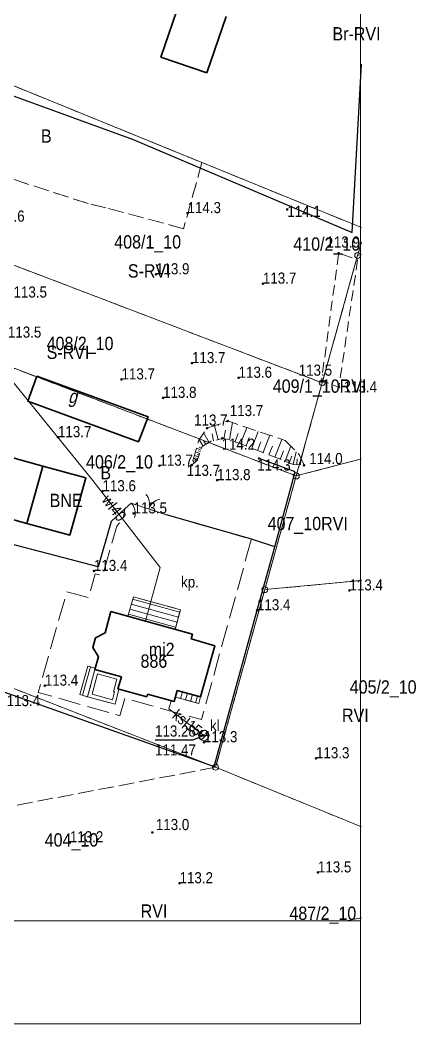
# Model space of a CAD drawing. Extents: x 6512885 to 6513481, y 5959590 to 5960000.
# Drawn here: x 6513427 to 6513480.5, y 5959590.2 to 5959725.7 of the extents above; entities that cross this region are included whole.
import ezdxf
from ezdxf.enums import TextEntityAlignment as Align

# ---------------------------------------------------------------- set-up
doc = ezdxf.new("R2010")
doc.units = 0
doc.header["$MEASUREMENT"] = 0
for name, pattern in [('217-1000', [2.8, 2.1, -0.7]), ('218-1000', [1.4, 0.7, -0.7]), ('219-1000', [0]), ('ktok02-1000', [0]), ('ktok04-1000', [0]), ('mz1.4_0.7', [2.1, 1.4, -0.7]), ('mz1.8_0.7', [2.5, 1.8, -0.7]), ('mz3.0_1.0', [4, 3, -1])]:
    doc.linetypes.add(name, pattern=pattern)
doc.layers.get('0').update_dxf_attribs({"color": 2, "linetype": 'CONTINUOUS', "lineweight": 5})
for name, color, linetype in [('000 Inne (niezydentyfikowane)', 7, 'CONTINUOUS'), ('202-Punkt graniczny stabilizowany trwale', 7, 'CONTINUOUS'), ('210-Oznaczenie użytku', 7, 'CONTINUOUS'), ('211-Nr działki', 7, 'CONTINUOUS'), ('217-Granica konturu klasyfikcyjnego', 7, 'CONTINUOUS'), ('218-Granica użytku', 7, 'CONTINUOUS'), ('219-Linia granicy', 7, 'CONTINUOUS'), ('312-Budynek (powierzchnia)', 7, 'CONTINUOUS'), ('312-Numer ewidencyjny budynku', 7, 'CONTINUOUS'), ('312-Numer ewidencyjny budynku-Atr124', 7, 'CONTINUOUS'), ('352-schody (powierzchnia)', 7, 'CONTINUOUS'), ('996-Tekst dodatkowy mały', 7, 'CONTINUOUS'), ('brama (linia)', 7, 'CONTINUOUS'), ('brama (linia) - symbol', 7, 'CONTINUOUS'), ('furtka (linia)', 7, 'CONTINUOUS'), ('furtka (linia) - symbol', 7, 'CONTINUOUS'), ('ogrodzenie trwałe (linia)', 7, 'CONTINUOUS'), ('osadnik kanalizacji lokalnej (dół Chambeau) (punkt)', 7, 'CONTINUOUS'), ('osadnik kanalizacji lokalnej (dół Chambeau) (punkt)-Atr17', 7, 'CONTINUOUS'), ('plac (powierzchnia)', 7, 'CONTINUOUS'), ('plac (powierzchnia)-Atr17', 7, 'CONTINUOUS'), ('przewód kanalizacyjny (linia)', 7, 'CONTINUOUS'), ('przewód kanalizacyjny (linia)-Atr1', 7, 'CONTINUOUS'), ('przewód wodociągowy (linia)', 7, 'CONTINUOUS'), ('przewód wodociągowy (linia)-Atr1', 7, 'CONTINUOUS'), ('punkt o określonej wysokości (sieć kanalizacyjna)', 7, 'CONTINUOUS'), ('punkt o określonej wysokości (sieć kanalizacyjna)-Atr2', 7, 'CONTINUOUS'), ('punkt o określonej wysokości (sieć kanalizacyjna)-Atr3', 7, 'CONTINUOUS'), ('punkt wysokościowy naturalny', 7, 'CONTINUOUS'), ('punkt wysokościowy naturalny-Atr2', 7, 'CONTINUOUS'), ('Ramki i opis wydruku', 7, 'CONTINUOUS'), ('skarpa nieumocniona (powierzchnia)', 7, 'CONTINUOUS'), ('taras (powierzchnia)', 7, 'CONTINUOUS'), ('zadrzewienie (powierzchnia)', 7, 'CONTINUOUS')]:
    doc.layers.add(name, color=color, linetype=linetype)
doc.styles.get("Standard").update_dxf_attribs({"font": 'txt', "width": 0.75})
doc.linetypes.add('902-1000', pattern='A,5,0,[1,ksztalty.shx,S=1,R=0,X=0,Y=0],5', length=10)

# ---------------------------------------------------------------- blocks, each defined once
blk = doc.blocks.new('PW01')
at = {"linetype": 'Continuous', "lineweight": 13}
h = blk.add_hatch(color=0, dxfattribs=at)
edge = h.paths.add_edge_path()
edge.add_arc((0, 0), 0.18, 0, 360)
blk = doc.blocks.new('US07')
at = {"color": 0, "linetype": 'Continuous', "lineweight": 13}
blk.add_line((-0.7, 0), (0.7, 0), dxfattribs=at)
blk.add_circle((0, 0), 0.7, dxfattribs=at)
blk = doc.blocks.new('OK02')
at = {"color": 0, "linetype": 'Continuous', "lineweight": 0}
for centre, start, end in [((-2, 0), 0, 60), ((2, 0), 120, 180)]:
    blk.add_arc(centre, 2, start, end, dxfattribs=at)
blk = doc.blocks.new('OK04')
at = {"color": 0, "linetype": 'Continuous', "lineweight": 0}
blk.add_arc((2, 0), 2, 120, 180, dxfattribs=at)
blk = doc.blocks.new('202')
at = {"color": 0, "linetype": 'Continuous', "lineweight": 0}
blk.add_circle((0, 0), 0.4, dxfattribs=at)

msp = doc.modelspace()

# ---------------------------------------------------------------- linework, layer by layer
at = {"layer": '000 Inne (niezydentyfikowane)', "color": 7, "linetype": 'Continuous', "lineweight": 13}
for p, q in [((6513453.78, 5959669.09), (6513453.26, 5959670.95)), ((6513455.31, 5959669.07), (6513455.7, 5959671.37)), ((6513456.78, 5959668.51), (6513457.63, 5959670.71)), ((6513452.52, 5959668.69), (6513451.8, 5959669.95)), ((6513453.12, 5959668.91), (6513452.93, 5959669.85)), ((6513454.54, 5959669.2), (6513454.74, 5959670.37)), ((6513456.04, 5959668.8), (6513456.46, 5959669.88)), ((6513457.53, 5959668.22), (6513457.96, 5959669.34)), ((6513458.29, 5959667.92), (6513459.17, 5959670.19)), ((6513459.84, 5959667.32), (6513460.75, 5959669.66)), ((6513451.43, 5959667.7), (6513450.83, 5959667.9)), ((6513451.69, 5959668.22), (6513451.19, 5959669.08)), ((6513451.51, 5959667.93), (6513451.2, 5959668.04)), ((6513452.07, 5959668.43), (6513451.77, 5959668.95)), ((6513459.06, 5959667.62), (6513459.51, 5959668.77)), ((6513460.63, 5959667.01), (6513461.09, 5959668.2)), ((6513461.42, 5959666.7), (6513462.36, 5959669.11)), ((6513462.8, 5959666.16), (6513463.58, 5959668.17)), ((6513450.95, 5959666.27), (6513450.46, 5959666.59)), ((6513451.11, 5959666.74), (6513450.55, 5959666.93)), ((6513451.27, 5959667.22), (6513450.69, 5959667.41)), ((6513451.03, 5959666.5), (6513450.76, 5959666.6)), ((6513451.19, 5959666.98), (6513450.9, 5959667.08)), ((6513451.35, 5959667.46), (6513451.05, 5959667.56)), ((6513462.15, 5959666.41), (6513462.6, 5959667.56)), ((6513463.37, 5959665.94), (6513463.71, 5959666.82)), ((6513463.9, 5959665.74), (6513464.31, 5959667.44)), ((6513464.87, 5959665.65), (6513464.95, 5959666.55)), ((6513450.37, 5959665.79), (6513450.32, 5959665.85)), ((6513450.56, 5959665.94), (6513450.35, 5959666.21)), ((6513450.76, 5959666.1), (6513450.6, 5959666.3)), ((6513464.4, 5959665.69), (6513464.46, 5959666.46))]:
    msp.add_line(p, q, dxfattribs=at)
at = {"layer": '217-Granica konturu klasyfikcyjnego', "color": 3, "linetype": '217-1000', "lineweight": 13, "flags": 128}
for points in [[(6513412.71, 5959722.3), (6513451.57, 5959706.48)], [(6513436.17, 5959700.94), (6513406.88, 5959710.45)], [(6513451.57, 5959706.48), (6513449.08, 5959697.55)], [(6513473.12, 5959697.709), (6513451.57, 5959706.48)], [(6513405.33, 5959700.55), (6513467.82, 5959676.74)], [(6513438.59, 5959700.37), (6513436.17, 5959700.94)], [(6513449.08, 5959697.55), (6513438.59, 5959700.37)], [(6513472.62, 5959693.94), (6513473.12, 5959695.743)], [(6513467.82, 5959676.74), (6513472.62, 5959693.94)], [(6513472.62, 5959693.94), (6513473.12, 5959694.053)], [(6513413.89, 5959683.39), (6513464.32, 5959664.17)], [(6513467.82, 5959676.74), (6513464.32, 5959664.17)], [(6513473.12, 5959666.477), (6513464.32, 5959664.17)], [(6513464.32, 5959664.17), (6513460.06, 5959648.82)], [(6513473.12, 5959650.062), (6513460.06, 5959648.82)], [(6513460.06, 5959648.82), (6513453.41, 5959624.84)], [(6513453.41, 5959624.84), (6513404.55, 5959615.53)], [(6513473.12, 5959616.8), (6513453.41, 5959624.84)], [(6513471.047, 5959604.09), (6513473.12, 5959604.524)]]:
    msp.add_lwpolyline(points, dxfattribs=at)
at = {"layer": '218-Granica użytku', "color": 3, "linetype": '218-1000', "lineweight": 13, "flags": 128}
for points in [[(6513451.57, 5959706.48), (6513412.71, 5959722.3)], [(6513436.17, 5959700.94), (6513406.88, 5959710.45)], [(6513451.57, 5959706.48), (6513449.08, 5959697.55)], [(6513473.12, 5959697.709), (6513451.57, 5959706.48)], [(6513405.33, 5959700.55), (6513467.82, 5959676.74)], [(6513438.59, 5959700.37), (6513436.17, 5959700.94)], [(6513449.08, 5959697.55), (6513438.59, 5959700.37)], [(6513472.62, 5959693.94), (6513473.12, 5959695.743)], [(6513467.82, 5959676.74), (6513472.62, 5959693.94)], [(6513472.62, 5959693.94), (6513473.12, 5959694.053)], [(6513413.89, 5959683.39), (6513464.32, 5959664.17)], [(6513467.82, 5959676.74), (6513464.32, 5959664.17)], [(6513473.12, 5959666.477), (6513464.32, 5959664.17)], [(6513464.32, 5959664.17), (6513460.06, 5959648.82)], [(6513473.12, 5959650.062), (6513460.06, 5959648.82)], [(6513460.06, 5959648.82), (6513453.41, 5959624.84)], [(6513453.41, 5959624.84), (6513403.33, 5959644.33)], [(6513453.41, 5959624.84), (6513404.55, 5959615.53)], [(6513473.12, 5959616.8), (6513453.41, 5959624.84)], [(6513471.047, 5959604.09), (6513473.12, 5959604.524)]]:
    msp.add_lwpolyline(points, dxfattribs=at)
at = {"layer": '219-Linia granicy', "color": 7, "linetype": '219-1000', "lineweight": 13, "flags": 128}
for points in [[(6513412.71, 5959722.3), (6513473.12, 5959697.709)], [(6513405.33, 5959700.55), (6513467.82, 5959676.74)], [(6513472.62, 5959693.94), (6513473.12, 5959695.743)], [(6513467.82, 5959676.74), (6513472.62, 5959693.94)], [(6513473.12, 5959694.053), (6513472.62, 5959693.94)], [(6513413.89, 5959683.39), (6513464.32, 5959664.17)], [(6513464.32, 5959664.17), (6513467.82, 5959676.74)], [(6513473.12, 5959666.477), (6513464.32, 5959664.17)], [(6513460.06, 5959648.82), (6513464.32, 5959664.17)], [(6513460.06, 5959648.82), (6513473.12, 5959650.06)], [(6513453.41, 5959624.84), (6513460.06, 5959648.82)], [(6513453.41, 5959624.84), (6513403.33, 5959644.33)], [(6513473.12, 5959616.8), (6513453.41, 5959624.84)], [(6513471.047, 5959604.09), (6513473.12, 5959604.524)]]:
    msp.add_lwpolyline(points, dxfattribs=at)
at = {"layer": '312-Budynek (powierzchnia)', "color": 7, "linetype": 'Continuous', "lineweight": 35, "flags": 128}
for points in [[(6513446.01, 5959720.72), (6513452.54, 5959739.8)], [(6513454.84, 5959726.2), (6513452.24, 5959718.59)], [(6513452.24, 5959718.59), (6513446.01, 5959720.72)], [(6513417.56, 5959668.97), (6513430.05, 5959665.47)], [(6513430.05, 5959665.47), (6513427.88, 5959657.77)], [(6513427.88, 5959657.77), (6513414.4, 5959661.47)], [(6513438.46, 5959642.97), (6513439.25, 5959645.86)], [(6513439.25, 5959645.86), (6513450.28, 5959642.81)], [(6513436.8, 5959641.03), (6513437.18, 5959642.33)], [(6513437.18, 5959642.33), (6513438.46, 5959642.97)], [(6513450.28, 5959642.81), (6513450.1, 5959642.16)], [(6513450.1, 5959642.16), (6513453.29, 5959641.23)], [(6513437.56, 5959639.73), (6513436.8, 5959641.03)], [(6513453.29, 5959641.23), (6513451.39, 5959634.34)], [(6513437.09, 5959638.06), (6513437.56, 5959639.73)], [(6513440.67, 5959637.06), (6513437.09, 5959638.06)], [(6513440.21, 5959635.42), (6513440.67, 5959637.06)], [(6513444.11, 5959634.33), (6513440.21, 5959635.42)], [(6513444.22, 5959634.7), (6513444.11, 5959634.33)], [(6513447.79, 5959633.7), (6513444.22, 5959634.7)], [(6513448.21, 5959635.22), (6513447.79, 5959633.7)], [(6513451.39, 5959634.34), (6513448.21, 5959635.22)]]:
    msp.add_lwpolyline(points, dxfattribs=at)
for points in [[(6513429.26, 5959677.63), (6513444.29, 5959672.17), (6513442.97, 5959668.78), (6513428.01, 5959674.28)], [(6513430.05, 5959665.47), (6513435.86, 5959663.91), (6513433.69, 5959656.18), (6513427.88, 5959657.77)]]:
    msp.add_lwpolyline(points, close=True, dxfattribs=at)
at = {"layer": '352-schody (powierzchnia)', "color": 7, "linetype": 'Continuous', "lineweight": 18, "flags": 128}
for points in [[(6513448.66, 5959646.1), (6513447.93, 5959643.46), (6513441.56, 5959645.22), (6513442.29, 5959647.86)], [(6513448.66, 5959646.1), (6513447.93, 5959643.46), (6513441.56, 5959645.22), (6513442.29, 5959647.86)], [(6513437.13, 5959638.21), (6513437.09, 5959638.06), (6513436.1, 5959634.37), (6513435.07, 5959634.66), (6513436.15, 5959638.49)], [(6513437.13, 5959638.21), (6513437.09, 5959638.06), (6513436.1, 5959634.37), (6513435.07, 5959634.66), (6513436.15, 5959638.49)], [(6513448.59, 5959635.11), (6513451.39, 5959634.34), (6513451.14, 5959633.43), (6513448.34, 5959634.2), (6513447.95, 5959634.3), (6513448.21, 5959635.22)], [(6513448.59, 5959635.11), (6513451.39, 5959634.34), (6513451.14, 5959633.43), (6513448.34, 5959634.2), (6513447.95, 5959634.3), (6513448.21, 5959635.22)]]:
    msp.add_lwpolyline(points, close=True, dxfattribs=at)
for points in [[(6513442.197, 5959647.523), (6513448.566, 5959645.761)], [(6513441.824, 5959646.173), (6513448.193, 5959644.412)], [(6513442.01, 5959646.848), (6513448.38, 5959645.087)], [(6513441.637, 5959645.499), (6513448.007, 5959643.737)], [(6513435.407, 5959634.565), (6513436.485, 5959638.394)], [(6513436.081, 5959634.375), (6513436.521, 5959635.941)], [(6513448.677, 5959634.107), (6513448.928, 5959635.017)], [(6513449.352, 5959633.922), (6513449.603, 5959634.832)], [(6513450.027, 5959633.736), (6513450.278, 5959634.646)], [(6513450.702, 5959633.55), (6513450.953, 5959634.46)]]:
    msp.add_lwpolyline(points, dxfattribs=at)
at = {"layer": 'brama (linia)', "color": 7, "linetype": 'ktok02-1000', "lineweight": 18, "flags": 128}
msp.add_lwpolyline([(6513441.99, 5959660.51), (6513446.78, 5959658.92)], dxfattribs=at)
at = {"layer": 'furtka (linia)', "color": 7, "linetype": 'ktok04-1000', "lineweight": 18, "flags": 128}
msp.add_lwpolyline([(6513441.99, 5959660.51), (6513441.15, 5959659.71)], dxfattribs=at)
at = {"layer": 'ogrodzenie trwałe (linia)', "color": 7, "linetype": '902-1000', "lineweight": 25, "flags": 128}
for points in [[(6513424.75, 5959752.63), (6513412.71, 5959722.3), (6513425.7, 5959715.63), (6513442.28, 5959709.57), (6513471.89, 5959697.04), (6513473.12, 5959719.772)], [(6513377.19, 5959654.45), (6513400.85, 5959644.7), (6513415.45, 5959638.51), (6513418.25, 5959637.33), (6513424.64, 5959635.07), (6513453.2, 5959624.95), (6513459.01, 5959646.03), (6513461.42, 5959654.61), (6513464.19, 5959664.74), (6513459.29, 5959666.53)], [(6513441.15, 5959659.71), (6513439.27, 5959658.03), (6513437.54, 5959651.88), (6513418.87, 5959656.77), (6513415.93, 5959639.38)], [(6513461.42, 5959654.61), (6513458.25, 5959655.62), (6513446.78, 5959658.92)]]:
    msp.add_lwpolyline(points, dxfattribs=at)
at = {"layer": 'plac (powierzchnia)', "color": 7, "linetype": 'mz3.0_1.0', "lineweight": 18, "flags": 128}
for points in [[(6513446.78, 5959658.92), (6513458.25, 5959655.62), (6513451.5, 5959631.27), (6513441.15, 5959634.17), (6513440.48, 5959631.8), (6513429.44, 5959634.94), (6513433.28, 5959648.51), (6513436.21, 5959647.73), (6513437.13, 5959650.97), (6513438.14, 5959650.71), (6513440.06, 5959657.39), (6513440.35, 5959657.75), (6513440.83, 5959658.01), (6513441.15, 5959659.71), (6513441.99, 5959660.51)], [(6513442.29, 5959647.86), (6513441.56, 5959645.22), (6513439.25, 5959645.86), (6513438.46, 5959642.97), (6513437.18, 5959642.33), (6513436.8, 5959641.03), (6513437.56, 5959639.73), (6513437.13, 5959638.21), (6513436.15, 5959638.49), (6513435.07, 5959634.66), (6513436.1, 5959634.37), (6513439.81, 5959633.34), (6513440.35, 5959635.39), (6513444.11, 5959634.33), (6513444.22, 5959634.7), (6513447.79, 5959633.7), (6513447.95, 5959634.3), (6513451.14, 5959633.43), (6513451.39, 5959634.34), (6513453.29, 5959641.23), (6513450.1, 5959642.16), (6513450.28, 5959642.81), (6513447.93, 5959643.46), (6513448.66, 5959646.1)]]:
    msp.add_lwpolyline(points, close=True, dxfattribs=at)
at = {"layer": 'przewód kanalizacyjny (linia)', "color": 34, "linetype": 'Continuous', "lineweight": 18, "flags": 128}
msp.add_lwpolyline([(6513447.4, 5959633.81), (6513447.1, 5959632.75), (6513451.82, 5959629.14)], dxfattribs=at)
at = {"layer": 'przewód wodociągowy (linia)', "color": 5, "linetype": 'Continuous', "lineweight": 18, "flags": 128}
msp.add_lwpolyline([(6513443.92, 5959644.57), (6513445.93, 5959651.83), (6513436.82, 5959663.56), (6513421.17, 5959682.79), (6513399.35, 5959690.4), (6513391.05, 5959696.27)], dxfattribs=at)
at = {"layer": 'punkt o określonej wysokości (sieć kanalizacyjna)-Atr2', "color": 7, "flags": 128}
msp.add_lwpolyline([(6513451.82, 5959629.14), (6513450.35, 5959628.52), (6513445.227, 5959628.52)], dxfattribs=at)
at = {"layer": 'Ramki i opis wydruku', "color": 7, "linetype": 'Continuous', "lineweight": 13, "flags": 128}
for points in [[(6512889.3, 5959590.19), (6513473.02, 5959590.19), (6513473.02, 5959999.99), (6512889.3, 5959999.99)], [(6512889.3, 5959604.09), (6513473.02, 5959604.09), (6513473.02, 5959968.09), (6512889.3, 5959968.09)]]:
    msp.add_lwpolyline(points, close=True, dxfattribs=at)
at = {"layer": 'skarpa nieumocniona (powierzchnia)', "color": 7, "linetype": 'mz1.8_0.7', "lineweight": 18, "flags": 128}
msp.add_lwpolyline([(6513462.81, 5959668.96), (6513464.75, 5959666.99), (6513465.37, 5959665.61), (6513463.91, 5959665.73), (6513455.37, 5959669.06), (6513454.31, 5959669.24), (6513452.91, 5959668.85), (6513452.81, 5959668.86), (6513451.58, 5959668.15), (6513450.94, 5959666.25), (6513450.19, 5959665.64), (6513451.14, 5959669.01), (6513452.26, 5959670.62), (6513454.26, 5959671.29), (6513455.05, 5959671.59)], close=True, dxfattribs=at)
at = {"layer": 'taras (powierzchnia)', "color": 0, "lineweight": 13}
for p, q in [((6513436.1, 5959634.37), (6513437.09, 5959638.06)), ((6513437.09, 5959638.06), (6513440.67, 5959637.06)), ((6513436.711, 5959634.719), (6513437.442, 5959637.442)), ((6513437.442, 5959637.442), (6513440.054, 5959636.713)), ((6513440.054, 5959636.713), (6513439.585, 5959635.043)), ((6513440.67, 5959637.06), (6513440.21, 5959635.42)), ((6513440.35, 5959635.39), (6513439.81, 5959633.34)), ((6513440.21, 5959635.42), (6513440.35, 5959635.39)), ((6513439.81, 5959633.34), (6513436.1, 5959634.37)), ((6513439.456, 5959633.957), (6513436.711, 5959634.719)), ((6513439.733, 5959635.011), (6513439.456, 5959633.957)), ((6513439.585, 5959635.043), (6513439.733, 5959635.011))]:
    msp.add_line(p, q, dxfattribs=at)
at = {"layer": 'zadrzewienie (powierzchnia)', "color": 7, "linetype": 'mz1.4_0.7', "lineweight": 18, "flags": 128}
msp.add_lwpolyline([(6513472.61, 5959693.34), (6513470.09, 5959676.15), (6513467.73, 5959677.02), (6513470.05, 5959694.24)], close=True, dxfattribs=at)

# ---------------------------------------------------------------- block references
at = {"layer": '202-Punkt graniczny stabilizowany trwale', "color": 7, "linetype": 'Continuous', "lineweight": 13}
for p in [(6513472.62, 5959693.94), (6513467.82, 5959676.74), (6513464.32, 5959664.17), (6513460.06, 5959648.82), (6513453.41, 5959624.84)]:
    msp.add_blockref('202', p, dxfattribs=at)
at = {"layer": 'brama (linia) - symbol', "color": 7, "linetype": 'Continuous', "lineweight": 18, "rotation": 341.6369999999999}
msp.add_blockref('OK02', (6513444.385, 5959659.715), dxfattribs=at)
at = {"layer": 'furtka (linia) - symbol', "color": 7, "linetype": 'Continuous', "lineweight": 18, "rotation": 223.603}
msp.add_blockref('OK04', (6513441.99, 5959660.51), dxfattribs=at)
at = {"layer": 'osadnik kanalizacji lokalnej (dół Chambeau) (punkt)', "color": 7, "linetype": 'Continuous', "lineweight": 18}
msp.add_blockref('US07', (6513451.82, 5959629.14), dxfattribs=at)
at = {"layer": 'punkt o określonej wysokości (sieć kanalizacyjna)', "color": 34, "linetype": 'Continuous', "lineweight": 13}
msp.add_blockref('PW01', (6513451.82, 5959629.14), dxfattribs=at)
at = {"layer": 'punkt wysokościowy naturalny', "color": 7, "linetype": 'Continuous', "lineweight": 13}
for p in [(6513449.62, 5959699.65), (6513463.09, 5959700.15), (6513470.05, 5959694.24), (6513445.36, 5959691.39), (6513459.81, 5959690.13), (6513450.22, 5959679.4), (6513440.69, 5959677.2), (6513456.52, 5959677.42), (6513467.73, 5959677.02), (6513470.09, 5959676.15), (6513446.31, 5959674.71), (6513452.26, 5959670.62), (6513455.05, 5959671.59), (6513432.1, 5959669.4), (6513454.31, 5959669.24), (6513459.29, 5959666.53), (6513445.82, 5959665.55), (6513450.19, 5959665.64), (6513465.37, 5959665.61), (6513453.62, 5959663.6), (6513438.12, 5959662.1), (6513442.32, 5959659.11), (6513436.96, 5959651.34), (6513471.51, 5959648.71), (6513459.01, 5959646.03), (6513430.32, 5959635.85), (6513451.84, 5959628.22), (6513466.99, 5959626.05), (6513444.86, 5959616.04), (6513433.71, 5959614.71), (6513467.25, 5959610.64), (6513448.54, 5959609.18)]:
    msp.add_blockref('PW01', p, dxfattribs=at)

# ---------------------------------------------------------------- texts
at = {"layer": '210-Oznaczenie użytku', "color": 3, "linetype": 'Continuous', "lineweight": 18, "width": 0.9}
for s, p in [('Br-RVI', (6513469.21, 5959722.96)), ('B', (6513429.8, 5959709.16)), ('S-RVI', (6513441.55, 5959690.95)), ('S-RVI', (6513430.57, 5959679.97)), ('RVI', (6513470.18, 5959675.4)), ('B', (6513437.83, 5959663.71)), ('RVI', (6513467.68, 5959656.85)), ('RVI', (6513470.5, 5959630.96)), ('RVI', (6513443.28, 5959604.52))]:
    msp.add_text(s, height=1.8, dxfattribs=at).set_placement(p)
at = {"layer": '211-Nr działki', "color": 7, "linetype": 'Continuous', "lineweight": 18, "width": 0.9}
msp.add_text('408/1_10', height=1.8, dxfattribs=at).set_placement((6513439.71, 5959694.87))
for s, p in [('410/2_10', (6513472.96, 5959694.58)), ('409/1_10', (6513470.18, 5959675.4)), ('407_10', (6513467.68, 5959656.85)), ('487/2_10', (6513472.43, 5959604.23))]:
    msp.add_text(s, height=1.8, dxfattribs=at).set_placement(p, align=Align.RIGHT)
for s, p in [('408/2_10', (6513430.57, 5959682.96)), ('406/2_10', (6513435.9, 5959666.97)), ('405/2_10', (6513471.55, 5959636.58)), ('404_10', (6513430.31, 5959615.93))]:
    msp.add_text(s, height=1.8, dxfattribs=at).set_placement(p, align=Align.TOP_LEFT)
at = {"layer": '312-Numer ewidencyjny budynku', "color": 7, "linetype": 'Continuous', "lineweight": 18, "width": 0.9}
for s, p in [('BNE', (6513430.97, 5959659.97)), ('886', (6513443.26, 5959638.28))]:
    msp.add_text(s, height=1.8, dxfattribs=at).set_placement(p)
at = {"layer": '312-Numer ewidencyjny budynku-Atr124', "color": 7, "width": 0.9}
msp.add_text('mj2', height=1.8, dxfattribs=at).set_placement((6513446.12, 5959640.75), align=Align.MIDDLE_CENTER)
at = {"layer": '996-Tekst dodatkowy mały', "color": 7, "linetype": 'Continuous', "lineweight": 18, "oblique": 15, "width": 0.9}
msp.add_text('g', height=1.8, dxfattribs=at).set_placement((6513433.46, 5959674.01))
at = {"layer": 'osadnik kanalizacji lokalnej (dół Chambeau) (punkt)-Atr17', "color": 7, "width": 0.9}
msp.add_text('kl', height=1.5, dxfattribs=at).set_placement((6513452.66, 5959629.72))
at = {"layer": 'plac (powierzchnia)-Atr17', "color": 7, "width": 0.9}
msp.add_text('kp.', height=1.5, dxfattribs=at).set_placement((6513448.74, 5959649.11))
msp.add_text('kp.', height=1.5, dxfattribs=at).set_placement((6513448.74, 5959649.11))
at = {"layer": 'przewód kanalizacyjny (linia)-Atr1', "color": 34, "width": 0.9}
msp.add_text('ksI150', height=1.5, rotation=322.59, dxfattribs=at).set_placement((6513447.87, 5959632.16), align=Align.MIDDLE_LEFT)
at = {"layer": 'przewód wodociągowy (linia)-Atr1', "color": 5, "width": 0.9}
msp.add_text('wI40', height=1.5, rotation=307.834, dxfattribs=at).set_placement((6513438.54, 5959661.34), align=Align.MIDDLE_LEFT)
at = {"layer": 'punkt o określonej wysokości (sieć kanalizacyjna)-Atr2', "color": 34, "width": 0.9}
msp.add_text('113.28', height=1.5, dxfattribs=at).set_placement((6513445.227, 5959628.535), align=Align.BOTTOM_LEFT)
at = {"layer": 'punkt o określonej wysokości (sieć kanalizacyjna)-Atr3', "color": 34, "width": 0.9}
msp.add_text('111.47', height=1.5, dxfattribs=at).set_placement((6513445.227, 5959625.985), align=Align.BOTTOM_LEFT)
at = {"layer": 'punkt wysokościowy naturalny-Atr2', "color": 7, "width": 0.9}
for s, p in [('114.3', (6513449.62, 5959699.65)), ('114.1', (6513463.11, 5959699.15)), ('113.6', (6513423.08, 5959698.5)), ('113.9', (6513468.4, 5959695)), ('113.9', (6513445.36, 5959691.39)), ('113.7', (6513459.81, 5959690.13)), ('113.5', (6513426.09, 5959688.25)), ('113.5', (6513425.33, 5959682.84)), ('113.7', (6513450.22, 5959679.4)), ('113.7', (6513440.69, 5959677.2)), ('113.6', (6513456.52, 5959677.42)), ('113.5', (6513464.65, 5959677.7)), ('113.8', (6513446.31, 5959674.71)), ('113.4', (6513470.72, 5959675.44)), ('113.7', (6513455.33, 5959672.25)), ('113.7', (6513450.51, 5959670.97)), ('113.7', (6513432.1, 5959669.4)), ('114.2', (6513454.22, 5959667.71)), ('113.7', (6513445.82, 5959665.55)), ('114.0', (6513466.07, 5959665.77)), ('113.7', (6513449.5, 5959664.18)), ('113.8', (6513453.62, 5959663.6)), ('114.3', (6513459.04, 5959664.9)), ('113.6', (6513438.12, 5959662.1)), ('113.5', (6513442.32, 5959659.11)), ('113.4', (6513436.96, 5959651.34)), ('113.4', (6513471.51, 5959648.71)), ('113.4', (6513459.01, 5959646.03)), ('113.4', (6513430.32, 5959635.85)), ('113.4', (6513425.16, 5959633.09)), ('113.3', (6513451.84, 5959628.22)), ('113.3', (6513466.99, 5959626.05)), ('113.0', (6513445.33, 5959616.36)), ('113.2', (6513433.71, 5959614.71)), ('113.5', (6513467.25, 5959610.64)), ('113.2', (6513448.54, 5959609.18))]:
    msp.add_text(s, height=1.5, dxfattribs=at).set_placement(p)

doc.saveas('drawing.dxf')
